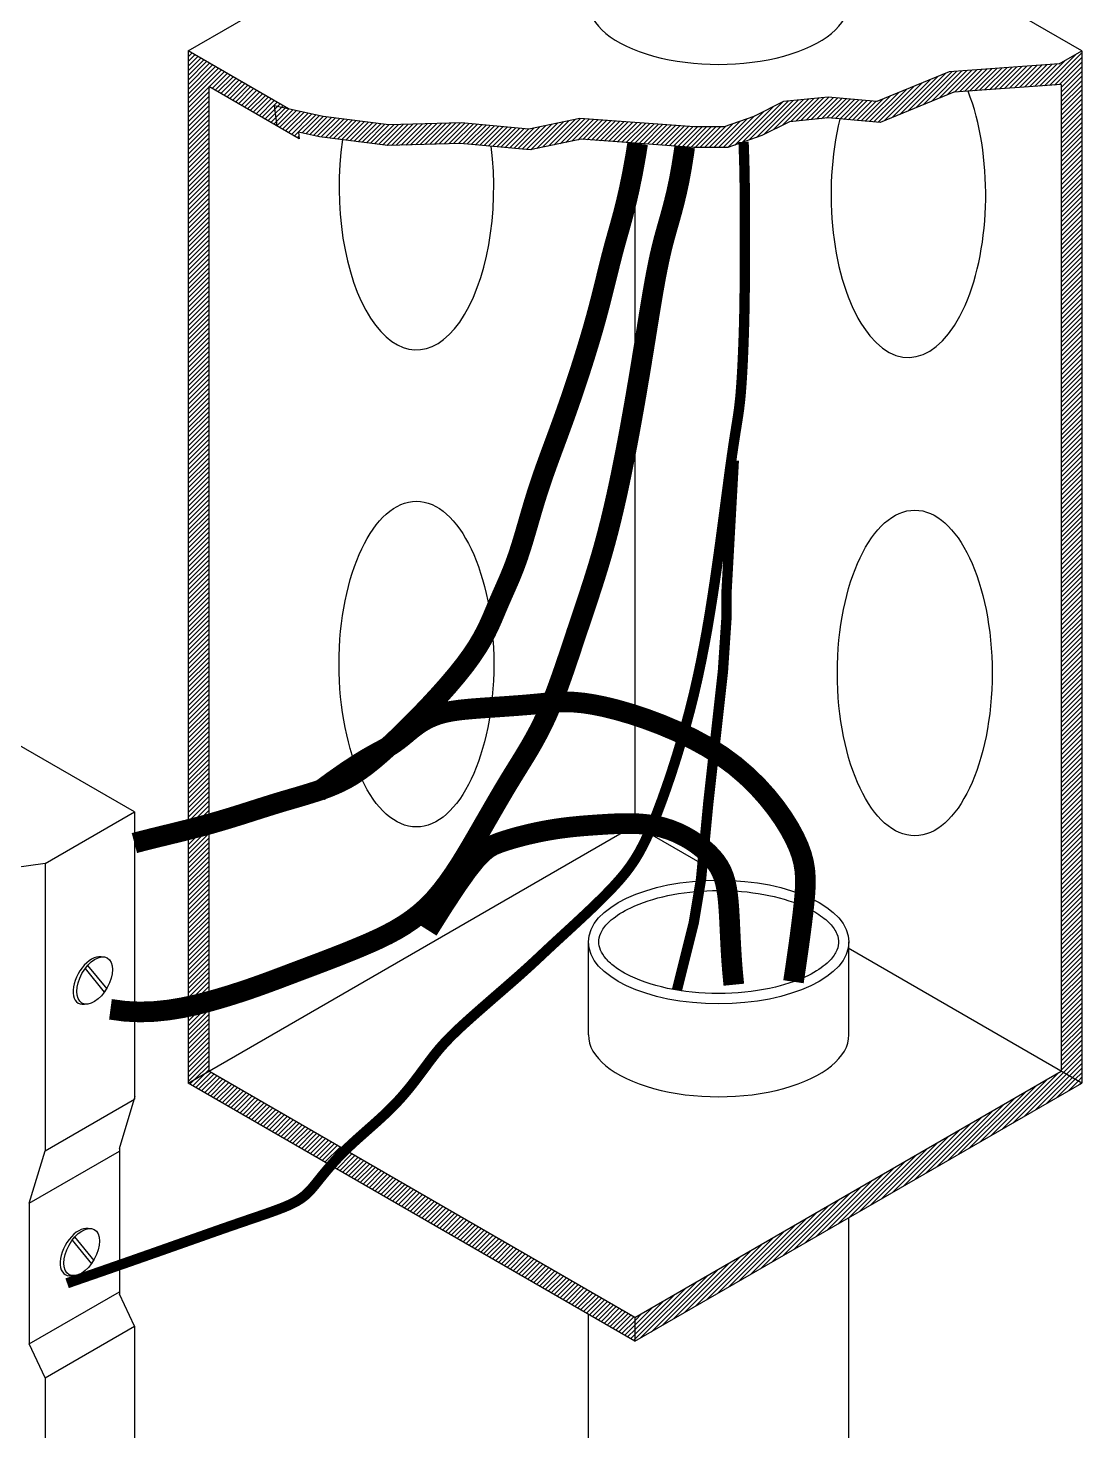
# Model space of a CAD drawing. Header units: inches. Extents: x 1693 to 10990, y 1878 to 5055.
# Drawn here: x 1890.8 to 1896.41, y 2298.58 to 2306.04 of the extents above; entities that cross this region are included whole.
import ezdxf

# ---------------------------------------------------------------- set-up
doc = ezdxf.new("R2010")
doc.units = ezdxf.units.IN
doc.layers.add('ACHURADO', color=8, linetype='Continuous', lineweight=13)
doc.layers.add('CABLE', color=5, linetype='Continuous')
doc.layers.add('CAJA', color=4, linetype='Continuous')

# ---------------------------------------------------------------- blocks, each defined once
blk = doc.blocks.new('*X18')
at = {"color": 0}
for p, q in [((352.29, 49.97), (355.32, 53.01)), ((352.77, 50.01), (355.92, 53.16)), ((345.52, 49.49), (347.68, 51.65)), ((346, 49.53), (348.16, 51.68)), ((346.48, 49.56), (348.64, 51.72)), ((346.97, 49.59), (349.13, 51.75)), ((347.45, 49.63), (349.61, 51.79)), ((347.94, 49.66), (350.09, 51.82)), ((348.42, 49.7), (350.58, 51.86)), ((348.9, 49.73), (351.06, 51.89)), ((349.39, 49.77), (351.55, 51.93)), ((349.87, 49.8), (352.03, 51.96)), ((350.35, 49.84), (352.51, 52)), ((350.84, 49.87), (353, 52.03)), ((351.32, 49.91), (353.48, 52.06)), ((351.8, 49.94), (354.26, 52.4)), ((353.25, 50.04), (355.92, 52.71)), ((353.74, 50.08), (355.92, 52.26)), ((353.92, 49.81), (355.92, 51.81)), ((337.52, 46.88), (341.2, 50.56)), ((338.29, 47.2), (341.96, 50.87)), ((339.05, 47.51), (342.72, 51.19)), ((339.81, 47.83), (343.33, 51.34)), ((340.57, 48.14), (343.81, 51.37)), ((341.34, 48.45), (344.29, 51.41)), ((342.1, 48.77), (344.78, 51.44)), ((342.86, 49.08), (345.26, 51.48)), ((343.58, 49.35), (345.74, 51.51)), ((344.07, 49.39), (346.23, 51.55)), ((344.55, 49.42), (346.71, 51.58)), ((345.03, 49.46), (347.19, 51.62)), ((353.92, 49.36), (355.92, 51.36)), ((353.92, 48.91), (355.92, 50.91)), ((353.92, 48.46), (355.92, 50.46)), ((334.93, 46.53), (337.38, 48.99)), ((335.34, 46.5), (338.14, 49.3)), ((335.75, 46.46), (338.91, 49.62)), ((336.17, 46.43), (339.67, 49.93)), ((336.76, 46.57), (340.43, 50.24)), ((353.92, 48.01), (355.92, 50.01)), ((353.92, 47.57), (355.92, 49.57)), ((353.92, 47.12), (355.92, 49.12)), ((277.71, 47.69), (277.99, 47.96)), ((277.76, 47.29), (278.36, 47.88)), ((277.81, 46.89), (278.72, 47.8)), ((277.86, 46.49), (279.09, 47.72)), ((277.91, 46.1), (279.46, 47.64)), ((278.19, 45.92), (279.83, 47.56)), ((322.29, 44.23), (326.01, 47.94)), ((322.99, 44.47), (326.91, 48.39)), ((323.69, 44.72), (327.45, 48.49)), ((324.39, 44.97), (327.95, 48.53)), ((325.13, 45.27), (328.44, 48.58)), ((326.03, 45.72), (328.94, 48.63)), ((326.92, 46.16), (329.44, 48.67)), ((327.71, 46.5), (329.93, 48.72)), ((328.21, 46.55), (330.43, 48.77)), ((328.7, 46.6), (330.92, 48.82)), ((329.2, 46.64), (331.41, 48.85)), ((329.7, 46.69), (331.82, 48.81)), ((330.19, 46.74), (332.23, 48.78)), ((330.69, 46.78), (332.64, 48.74)), ((331.18, 46.83), (333.06, 48.71)), ((331.62, 46.82), (333.47, 48.67)), ((332.04, 46.79), (333.88, 48.63)), ((332.45, 46.75), (334.3, 48.6)), ((332.86, 46.71), (334.71, 48.56)), ((333.28, 46.68), (335.12, 48.53)), ((333.69, 46.64), (335.54, 48.49)), ((334.1, 46.61), (335.95, 48.45)), ((334.52, 46.57), (336.62, 48.67)), ((353.92, 46.67), (355.92, 48.67)), ((353.92, 46.22), (355.92, 48.22)), ((353.92, 45.77), (355.92, 47.77)), ((278.47, 45.76), (280.2, 47.48)), ((278.76, 45.59), (280.57, 47.4)), ((279.04, 45.43), (280.94, 47.32)), ((279.33, 45.26), (281.31, 47.24)), ((279.61, 45.1), (281.68, 47.16)), ((280.36, 45.4), (282.04, 47.08)), ((280.73, 45.32), (282.41, 47)), ((281.1, 45.24), (282.81, 46.95)), ((281.47, 45.16), (283.21, 46.9)), ((281.84, 45.08), (283.61, 46.85)), ((282.22, 45.01), (284.01, 46.8)), ((282.62, 44.96), (284.4, 46.75)), ((283.01, 44.91), (284.57, 46.47)), ((284.28, 44.83), (285.99, 46.54)), ((284.37, 45.36), (285.6, 46.59)), ((284.46, 45.91), (285.2, 46.65)), ((284.57, 46.47), (284.8, 46.7)), ((284.61, 44.71), (286.39, 46.49)), ((285, 44.65), (286.79, 46.44)), ((285.4, 44.6), (287.19, 46.39)), ((285.8, 44.55), (287.59, 46.34)), ((286.2, 44.5), (287.98, 46.29)), ((286.59, 44.45), (288.38, 46.24)), ((287.79, 44.3), (289.7, 46.21)), ((288.19, 44.24), (290.17, 46.23)), ((288.58, 44.19), (290.63, 46.24)), ((289.03, 44.19), (291.09, 46.25)), ((289.49, 44.21), (291.55, 46.27)), ((289.96, 44.22), (292.02, 46.28)), ((290.42, 44.23), (292.48, 46.29)), ((290.88, 44.25), (292.94, 46.31)), ((291.34, 44.26), (293.41, 46.32)), ((291.81, 44.27), (293.87, 46.33)), ((292.27, 44.29), (294.33, 46.35)), ((292.73, 44.3), (294.79, 46.36)), ((293.19, 44.31), (295.26, 46.38)), ((293.66, 44.33), (295.72, 46.39)), ((294.12, 44.34), (296.13, 46.36)), ((294.58, 44.35), (296.54, 46.32)), ((295.04, 44.37), (296.96, 46.28)), ((295.51, 44.38), (297.37, 46.24)), ((302.1, 43.79), (304.54, 46.23)), ((302.53, 43.77), (305.11, 46.35)), ((303.1, 43.89), (305.68, 46.47)), ((303.66, 44.01), (306.24, 46.59)), ((304.23, 44.12), (306.81, 46.7)), ((304.8, 44.24), (307.35, 46.8)), ((305.36, 44.36), (307.77, 46.76)), ((305.93, 44.48), (308.19, 46.73)), ((306.5, 44.6), (308.6, 46.7)), ((307.07, 44.71), (309.02, 46.67)), ((307.57, 44.77), (309.44, 46.64)), ((307.99, 44.74), (309.86, 46.61)), ((308.41, 44.71), (310.28, 46.58)), ((308.83, 44.68), (310.69, 46.55)), ((309.25, 44.65), (311.11, 46.52)), ((309.66, 44.62), (311.53, 46.49)), ((310.08, 44.59), (311.95, 46.46)), ((310.5, 44.56), (312.37, 46.42)), ((310.92, 44.53), (312.79, 46.39)), ((311.34, 44.5), (313.2, 46.36)), ((311.75, 44.46), (313.62, 46.33)), ((312.17, 44.43), (314.04, 46.3)), ((312.59, 44.4), (314.46, 46.27)), ((313.01, 44.37), (314.88, 46.24)), ((313.43, 44.34), (315.29, 46.21)), ((319.8, 43.98), (322.1, 46.28)), ((320.25, 43.98), (322.8, 46.53)), ((320.7, 43.98), (323.5, 46.78)), ((321.15, 43.98), (324.21, 47.05)), ((321.6, 43.98), (325.11, 47.49)), ((353.92, 45.32), (355.92, 47.32)), ((353.92, 44.87), (355.92, 46.87)), ((353.92, 44.42), (355.92, 46.42)), ((279.9, 44.94), (280.05, 45.09)), ((283.41, 44.86), (284.46, 45.91)), ((283.81, 44.81), (284.37, 45.36)), ((286.99, 44.4), (288.78, 46.19)), ((287.39, 44.35), (289.24, 46.2)), ((295.94, 44.36), (297.78, 46.2)), ((296.35, 44.33), (298.19, 46.16)), ((296.76, 44.29), (298.41, 45.94)), ((297.17, 44.25), (298.48, 45.56)), ((297.58, 44.21), (298.55, 45.18)), ((298.41, 45.94), (298.6, 46.12)), ((298.48, 45.56), (299.01, 46.09)), ((298.55, 45.18), (299.42, 46.05)), ((298.61, 44.79), (299.83, 46.01)), ((298.66, 44.39), (300.24, 45.97)), ((298.81, 44.1), (300.65, 45.93)), ((299.22, 44.06), (301.06, 45.89)), ((299.63, 44.02), (301.47, 45.86)), ((300.05, 43.98), (301.88, 45.82)), ((300.46, 43.94), (302.29, 45.78)), ((300.87, 43.9), (302.84, 45.88)), ((301.28, 43.87), (303.41, 46)), ((301.69, 43.83), (303.97, 46.11)), ((313.84, 44.31), (315.71, 46.18)), ((314.26, 44.28), (316.13, 46.15)), ((314.68, 44.25), (316.55, 46.11)), ((315.1, 44.22), (316.97, 46.08)), ((315.52, 44.19), (317.38, 46.05)), ((315.93, 44.15), (317.8, 46.02)), ((316.35, 44.12), (318.22, 45.99)), ((316.77, 44.09), (318.66, 45.98)), ((317.19, 44.06), (319.11, 45.98)), ((317.61, 44.03), (319.56, 45.98)), ((318.03, 44), (320, 45.98)), ((318.45, 43.98), (320.45, 45.98)), ((318.9, 43.98), (320.9, 45.98)), ((319.35, 43.98), (321.4, 46.03)), ((353.92, 43.97), (355.92, 45.97)), ((353.92, 43.52), (355.92, 45.52)), ((353.92, 43.08), (355.92, 45.08)), ((284.21, 44.76), (284.28, 44.83)), ((297.99, 44.17), (298.61, 44.79)), ((298.4, 44.13), (298.66, 44.39)), ((353.92, 42.63), (355.92, 44.63)), ((353.92, 42.18), (355.92, 44.18)), ((353.92, 41.73), (355.92, 43.73)), ((353.92, 41.28), (355.92, 43.28)), ((353.92, 40.83), (355.92, 42.83)), ((353.92, 40.38), (355.92, 42.38)), ((353.92, 39.93), (355.92, 41.93)), ((353.92, 39.48), (355.92, 41.48)), ((353.92, 39.03), (355.92, 41.03)), ((353.92, 38.59), (355.92, 40.59)), ((353.92, 38.14), (355.92, 40.14)), ((353.92, 37.69), (355.92, 39.69)), ((353.92, 37.24), (355.92, 39.24)), ((353.92, 36.79), (355.92, 38.79)), ((353.92, 36.34), (355.92, 38.34)), ((353.92, 35.89), (355.92, 37.89)), ((353.92, 35.44), (355.92, 37.44)), ((353.92, 34.99), (355.92, 36.99)), ((353.92, 34.54), (355.92, 36.54)), ((353.92, 34.1), (355.92, 36.1)), ((353.92, 33.65), (355.92, 35.65)), ((353.92, 33.2), (355.92, 35.2)), ((353.92, 32.75), (355.92, 34.75)), ((353.92, 32.3), (355.92, 34.3)), ((353.92, 31.85), (355.92, 33.85)), ((353.92, 31.4), (355.92, 33.4)), ((353.92, 30.95), (355.92, 32.95)), ((353.92, 30.5), (355.92, 32.5)), ((353.92, 30.05), (355.92, 32.05)), ((353.92, 29.6), (355.92, 31.6)), ((353.92, 29.16), (355.92, 31.16)), ((353.92, 28.71), (355.92, 30.71)), ((353.92, 28.26), (355.92, 30.26)), ((353.92, 27.81), (355.92, 29.81)), ((353.92, 27.36), (355.92, 29.36)), ((353.92, 26.91), (355.92, 28.91)), ((353.92, 26.46), (355.92, 28.46)), ((353.92, 26.01), (355.92, 28.01)), ((353.92, 25.56), (355.92, 27.56)), ((353.92, 25.11), (355.92, 27.11)), ((353.92, 24.67), (355.92, 26.67)), ((353.92, 24.22), (355.92, 26.22)), ((353.92, 23.77), (355.92, 25.77)), ((353.92, 23.32), (355.92, 25.32)), ((353.92, 22.87), (355.92, 24.87)), ((353.92, 22.42), (355.92, 24.42)), ((353.92, 21.97), (355.92, 23.97)), ((353.92, 21.52), (355.92, 23.52)), ((353.92, 21.07), (355.92, 23.07)), ((353.92, 20.62), (355.92, 22.62)), ((353.92, 20.18), (355.92, 22.18)), ((353.92, 19.73), (355.92, 21.73)), ((353.92, 19.28), (355.92, 21.28)), ((353.92, 18.83), (355.92, 20.83)), ((353.92, 18.38), (355.92, 20.38)), ((353.92, 17.93), (355.92, 19.93)), ((353.92, 17.48), (355.92, 19.48)), ((353.92, 17.03), (355.92, 19.03)), ((353.92, 16.58), (355.92, 18.58)), ((353.92, 16.13), (355.92, 18.13)), ((353.92, 15.69), (355.92, 17.69)), ((353.92, 15.24), (355.92, 17.24)), ((353.92, 14.79), (355.92, 16.79)), ((353.92, 14.34), (355.92, 16.34)), ((353.92, 13.89), (355.92, 15.89)), ((353.92, 13.44), (355.92, 15.44)), ((353.92, 12.99), (355.92, 14.99)), ((353.92, 12.54), (355.92, 14.54)), ((353.92, 12.09), (355.92, 14.09)), ((353.92, 11.64), (355.92, 13.64)), ((353.92, 11.2), (355.92, 13.2)), ((353.92, 10.75), (355.92, 12.75)), ((353.92, 10.3), (355.92, 12.3)), ((353.92, 9.85), (355.92, 11.85)), ((353.92, 9.4), (355.92, 11.4)), ((353.92, 8.95), (355.92, 10.95)), ((353.92, 8.5), (355.92, 10.5)), ((353.92, 8.05), (355.92, 10.05)), ((353.92, 7.6), (355.92, 9.6)), ((353.92, 7.15), (355.92, 9.15)), ((353.92, 6.71), (355.92, 8.71)), ((353.92, 6.26), (355.92, 8.26)), ((353.92, 5.81), (355.92, 7.81)), ((353.92, 5.36), (355.92, 7.36)), ((353.92, 4.91), (355.92, 6.91)), ((353.92, 4.46), (355.92, 6.46)), ((353.92, 4.01), (355.92, 6.01)), ((353.92, 3.56), (355.92, 5.56)), ((353.92, 3.11), (355.92, 5.11)), ((353.92, 2.66), (355.92, 4.66)), ((353.92, 2.22), (355.92, 4.22)), ((353.92, 1.77), (355.92, 3.77)), ((353.92, 1.32), (355.92, 3.32)), ((353.92, 0.87), (355.92, 2.87)), ((353.92, 0.42), (355.92, 2.42)), ((353.92, -0.03), (355.92, 1.97)), ((353.92, -0.48), (355.92, 1.52)), ((353.92, -0.93), (355.92, 1.07)), ((353.92, -1.38), (355.92, 0.62)), ((353.92, -1.83), (355.92, 0.17)), ((353.92, -2.27), (355.92, -0.27)), ((353.92, -2.72), (355.92, -0.72)), ((353.92, -3.17), (355.92, -1.17)), ((353.92, -3.62), (355.92, -1.62)), ((353.92, -4.07), (355.92, -2.07)), ((353.92, -4.52), (355.92, -2.52)), ((353.92, -4.97), (355.92, -2.97)), ((353.92, -5.42), (355.92, -3.42)), ((353.92, -5.87), (355.92, -3.87)), ((353.92, -6.32), (355.92, -4.32)), ((353.92, -6.77), (355.92, -4.77)), ((353.92, -7.21), (355.92, -5.21)), ((353.92, -7.66), (355.92, -5.66)), ((353.92, -8.11), (355.92, -6.11)), ((353.92, -8.56), (355.92, -6.56)), ((353.92, -9.01), (355.92, -7.01)), ((353.92, -9.46), (355.92, -7.46)), ((353.92, -9.91), (355.92, -7.91)), ((353.92, -10.36), (355.92, -8.36)), ((353.92, -10.81), (355.92, -8.81)), ((353.92, -11.26), (355.92, -9.26)), ((353.92, -11.7), (355.92, -9.7)), ((353.92, -12.15), (355.92, -10.15)), ((353.92, -12.6), (355.92, -10.6)), ((353.92, -13.05), (355.92, -11.05)), ((353.92, -13.5), (355.92, -11.5)), ((353.92, -13.95), (355.92, -11.95)), ((353.92, -14.4), (355.92, -12.4)), ((353.92, -14.85), (355.92, -12.85)), ((353.92, -15.3), (355.92, -13.3)), ((353.92, -15.75), (355.92, -13.75)), ((353.92, -16.19), (355.92, -14.19)), ((353.92, -16.64), (355.92, -14.64)), ((353.92, -17.09), (355.92, -15.09)), ((353.92, -17.54), (355.92, -15.54)), ((353.92, -17.99), (355.92, -15.99)), ((353.92, -18.44), (355.92, -16.44)), ((353.92, -18.89), (355.92, -16.89)), ((353.92, -19.34), (355.92, -17.34)), ((353.92, -19.79), (355.92, -17.79)), ((353.92, -20.24), (355.92, -18.24)), ((353.92, -20.68), (355.92, -18.68)), ((353.92, -21.13), (355.92, -19.13)), ((353.92, -21.58), (355.92, -19.58)), ((353.92, -22.03), (355.92, -20.03)), ((353.92, -22.48), (355.92, -20.48)), ((353.92, -22.93), (355.92, -20.93)), ((353.92, -23.38), (355.92, -21.38)), ((353.92, -23.83), (355.92, -21.83)), ((353.92, -24.28), (355.92, -22.28)), ((353.92, -24.73), (355.92, -22.73)), ((353.92, -25.17), (355.92, -23.17)), ((353.92, -25.62), (355.92, -23.62)), ((353.92, -26.07), (355.92, -24.07)), ((353.92, -26.52), (355.92, -24.52)), ((353.92, -26.97), (355.92, -24.97)), ((353.92, -27.42), (355.92, -25.42)), ((353.92, -27.87), (355.92, -25.87)), ((353.92, -28.32), (355.92, -26.32)), ((353.92, -28.77), (355.92, -26.77)), ((353.92, -29.22), (355.92, -27.22)), ((353.92, -29.66), (355.92, -27.66)), ((353.92, -30.11), (355.92, -28.11)), ((353.92, -30.56), (355.92, -28.56)), ((353.92, -31.01), (355.92, -29.01)), ((353.92, -31.46), (355.92, -29.46)), ((353.92, -31.91), (355.92, -29.91)), ((353.92, -32.36), (355.92, -30.36)), ((353.92, -32.81), (355.92, -30.81)), ((353.92, -33.26), (355.92, -31.26)), ((353.92, -33.71), (355.92, -31.71)), ((353.92, -34.15), (355.92, -32.15)), ((353.92, -34.6), (355.92, -32.6)), ((353.92, -35.05), (355.92, -33.05)), ((353.92, -35.5), (355.92, -33.5)), ((353.92, -35.95), (355.92, -33.95)), ((353.92, -36.4), (355.92, -34.4)), ((353.92, -36.85), (355.92, -34.85)), ((353.92, -37.3), (355.92, -35.3)), ((353.92, -37.75), (355.92, -35.75)), ((353.92, -38.2), (355.92, -36.2)), ((353.92, -38.64), (355.92, -36.64)), ((353.92, -39.09), (355.92, -37.09)), ((353.92, -39.54), (355.92, -37.54)), ((353.92, -39.99), (355.92, -37.99)), ((353.92, -40.44), (355.92, -38.44)), ((353.92, -40.89), (355.92, -38.89)), ((353.92, -41.34), (355.92, -39.34)), ((353.92, -41.79), (355.92, -39.79)), ((353.92, -42.24), (355.92, -40.24)), ((353.92, -42.69), (355.92, -40.69)), ((353.92, -43.14), (355.92, -41.14)), ((353.92, -43.58), (355.92, -41.58)), ((353.92, -44.03), (355.92, -42.03)), ((353.92, -44.48), (355.92, -42.48)), ((353.92, -44.93), (355.92, -42.93)), ((353.92, -45.38), (355.92, -43.38)), ((354.13, -45.62), (355.92, -43.83)), ((354.42, -45.78), (355.92, -44.28)), ((354.7, -45.94), (355.92, -44.73)), ((269.77, -46.91), (271.02, -45.67)), ((270.06, -47.07), (271.52, -45.61)), ((270.34, -47.24), (271.81, -45.77)), ((270.63, -47.4), (272.09, -45.94)), ((270.91, -47.57), (272.38, -46.1)), ((348.19, -51.11), (353.66, -45.64)), ((349.25, -50.49), (354.13, -45.62)), ((350.32, -49.88), (354.42, -45.78)), ((351.38, -49.27), (354.7, -45.94)), ((352.44, -48.65), (354.99, -46.11)), ((354.99, -46.11), (355.92, -45.18)), ((355.27, -46.27), (355.92, -45.63)), ((355.56, -46.44), (355.92, -46.07)), ((269.49, -46.74), (269.95, -46.28)), ((271.2, -47.73), (272.66, -46.27)), ((271.48, -47.9), (272.94, -46.43)), ((271.76, -48.06), (273.23, -46.6)), ((272.05, -48.22), (273.51, -46.76)), ((272.33, -48.39), (273.8, -46.92)), ((272.62, -48.55), (274.08, -47.09)), ((272.9, -48.72), (274.37, -47.25)), ((273.19, -48.88), (274.65, -47.42)), ((345, -52.95), (350.47, -47.48)), ((346.07, -52.33), (351.53, -46.87)), ((347.13, -51.72), (352.59, -46.26)), ((353.5, -48.04), (355.27, -46.27)), ((354.57, -47.43), (355.56, -46.44)), ((355.63, -46.81), (355.84, -46.6)), ((355.84, -46.6), (355.92, -46.52)), ((273.47, -49.05), (274.94, -47.58)), ((273.76, -49.21), (275.22, -47.75)), ((274.04, -49.37), (275.51, -47.91)), ((274.33, -49.54), (275.79, -48.07)), ((274.61, -49.7), (276.08, -48.24)), ((274.9, -49.87), (276.36, -48.4)), ((275.18, -50.03), (276.65, -48.57)), ((275.47, -50.2), (276.93, -48.73)), ((275.75, -50.36), (277.21, -48.9)), ((342.88, -54.17), (348.34, -48.71)), ((343.94, -53.56), (349.41, -48.1)), ((276.03, -50.52), (277.5, -49.06)), ((276.32, -50.69), (277.78, -49.23)), ((276.6, -50.85), (278.07, -49.39)), ((276.89, -51.02), (278.35, -49.55)), ((277.17, -51.18), (278.64, -49.72)), ((277.46, -51.35), (278.92, -49.88)), ((277.74, -51.51), (279.21, -50.05)), ((278.03, -51.68), (279.49, -50.21)), ((340.76, -55.4), (346.22, -49.94)), ((341.82, -54.79), (347.28, -49.32)), ((278.31, -51.84), (279.78, -50.38)), ((278.6, -52), (280.06, -50.54)), ((278.88, -52.17), (280.35, -50.7)), ((279.17, -52.33), (280.63, -50.87)), ((279.45, -52.5), (280.91, -51.03)), ((279.74, -52.66), (281.2, -51.2)), ((280.02, -52.83), (281.48, -51.36)), ((280.3, -52.99), (281.77, -51.53)), ((338.63, -56.63), (344.09, -51.16)), ((339.69, -56.01), (345.16, -50.55)), ((280.59, -53.15), (282.05, -51.69)), ((280.87, -53.32), (282.34, -51.85)), ((281.16, -53.48), (282.62, -52.02)), ((281.44, -53.65), (282.91, -52.18)), ((281.73, -53.81), (283.19, -52.35)), ((282.01, -53.98), (283.48, -52.51)), ((282.3, -54.14), (283.76, -52.68)), ((282.58, -54.3), (284.05, -52.84)), ((336.51, -57.85), (341.97, -52.39)), ((337.57, -57.24), (343.03, -51.78)), ((282.87, -54.47), (284.33, -53.01)), ((283.15, -54.63), (284.62, -53.17)), ((283.44, -54.8), (284.9, -53.33)), ((283.72, -54.96), (285.18, -53.5)), ((284.01, -55.13), (285.47, -53.66)), ((284.29, -55.29), (285.75, -53.83)), ((284.57, -55.46), (286.04, -53.99)), ((284.86, -55.62), (286.32, -54.16)), ((285.14, -55.78), (286.61, -54.32)), ((333.32, -59.69), (338.78, -54.23)), ((334.38, -59.08), (339.85, -53.62)), ((335.44, -58.47), (340.91, -53)), ((285.43, -55.95), (286.89, -54.48)), ((285.71, -56.11), (287.18, -54.65)), ((286, -56.28), (287.46, -54.81)), ((286.28, -56.44), (287.75, -54.98)), ((286.57, -56.61), (288.03, -55.14)), ((286.85, -56.77), (288.32, -55.31)), ((287.14, -56.93), (288.6, -55.47)), ((287.42, -57.1), (288.89, -55.63)), ((331.19, -60.92), (336.66, -55.46)), ((332.26, -60.31), (337.72, -54.84)), ((287.71, -57.26), (289.17, -55.8)), ((287.99, -57.43), (289.45, -55.96)), ((288.28, -57.59), (289.74, -56.13)), ((288.56, -57.76), (290.02, -56.29)), ((288.84, -57.92), (290.31, -56.46)), ((289.13, -58.08), (290.59, -56.62)), ((289.41, -58.25), (290.88, -56.79)), ((289.7, -58.41), (291.16, -56.95)), ((329.07, -62.15), (334.53, -56.68)), ((330.13, -61.53), (335.6, -56.07)), ((289.98, -58.58), (291.45, -57.11)), ((290.27, -58.74), (291.73, -57.28)), ((290.55, -58.91), (292.02, -57.44)), ((290.84, -59.07), (292.3, -57.61)), ((291.12, -59.24), (292.59, -57.77)), ((291.41, -59.4), (292.87, -57.94)), ((291.69, -59.56), (293.16, -58.1)), ((291.98, -59.73), (293.44, -58.26)), ((292.26, -59.89), (293.72, -58.43)), ((326.94, -63.37), (332.41, -57.91)), ((328.01, -62.76), (333.47, -57.3)), ((292.55, -60.06), (294.01, -58.59)), ((292.83, -60.22), (294.29, -58.76)), ((293.11, -60.39), (294.58, -58.92)), ((293.4, -60.55), (294.86, -59.09)), ((293.68, -60.71), (295.15, -59.25)), ((293.97, -60.88), (295.43, -59.41)), ((294.25, -61.04), (295.72, -59.58)), ((294.54, -61.21), (296, -59.74)), ((323.76, -65.22), (329.22, -59.75)), ((324.82, -64.6), (330.28, -59.14)), ((325.88, -63.99), (331.35, -58.52)), ((294.82, -61.37), (296.29, -59.91)), ((295.11, -61.54), (296.57, -60.07)), ((295.39, -61.7), (296.86, -60.24)), ((295.68, -61.86), (297.14, -60.4)), ((295.96, -62.03), (297.43, -60.57)), ((296.25, -62.19), (297.71, -60.73)), ((296.53, -62.36), (297.99, -60.89)), ((296.82, -62.52), (298.28, -61.06)), ((321.63, -66.44), (327.1, -60.98)), ((322.69, -65.83), (328.16, -60.36)), ((297.1, -62.69), (298.56, -61.22)), ((297.38, -62.85), (298.85, -61.39)), ((297.67, -63.02), (299.13, -61.55)), ((297.95, -63.18), (299.42, -61.72)), ((298.24, -63.34), (299.7, -61.88)), ((298.52, -63.51), (299.99, -62.04)), ((298.81, -63.67), (300.27, -62.21)), ((299.09, -63.84), (300.56, -62.37)), ((319.51, -67.67), (324.97, -62.2)), ((320.57, -67.06), (326.03, -61.59)), ((299.38, -64), (300.84, -62.54)), ((299.66, -64.17), (301.13, -62.7)), ((299.95, -64.33), (301.41, -62.87)), ((300.23, -64.49), (301.7, -63.03)), ((300.52, -64.66), (301.98, -63.19)), ((300.8, -64.82), (302.26, -63.36)), ((301.09, -64.99), (302.55, -63.52)), ((301.37, -65.15), (302.83, -63.69)), ((301.65, -65.32), (303.12, -63.85)), ((317.38, -68.9), (322.85, -63.43)), ((318.45, -68.28), (323.91, -62.82)), ((301.94, -65.48), (303.4, -64.02)), ((302.22, -65.64), (303.69, -64.18)), ((302.51, -65.81), (303.97, -64.35)), ((302.79, -65.97), (304.26, -64.51)), ((303.08, -66.14), (304.54, -64.67)), ((303.36, -66.3), (304.83, -64.84)), ((303.65, -66.47), (305.11, -65)), ((303.93, -66.63), (305.4, -65.17)), ((315.26, -70.12), (320.72, -64.66)), ((316.32, -69.51), (321.78, -64.04)), ((304.22, -66.8), (305.68, -65.33)), ((304.5, -66.96), (305.97, -65.5)), ((304.79, -67.12), (306.25, -65.66)), ((305.07, -67.29), (306.53, -65.82)), ((305.36, -67.45), (306.82, -65.99)), ((305.64, -67.62), (307.1, -66.15)), ((305.92, -67.78), (307.39, -66.32)), ((306.21, -67.95), (307.67, -66.48)), ((312.62, -71.42), (317.54, -66.5)), ((313.13, -71.35), (318.6, -65.88)), ((314.2, -70.74), (319.66, -65.27)), ((306.49, -68.11), (307.96, -66.65)), ((306.78, -68.27), (308.24, -66.81)), ((307.06, -68.44), (308.53, -66.97)), ((307.35, -68.6), (308.81, -67.14)), ((307.63, -68.77), (309.1, -67.3)), ((307.92, -68.93), (309.38, -67.47)), ((308.2, -69.1), (309.67, -67.63)), ((308.49, -69.26), (309.95, -67.8)), ((312.62, -70.97), (316.47, -67.11)), ((312.62, -70.52), (315.41, -67.72)), ((308.77, -69.43), (310.24, -67.96)), ((309.06, -69.59), (310.52, -68.13)), ((309.34, -69.75), (310.8, -68.29)), ((309.63, -69.92), (311.09, -68.45)), ((309.91, -70.08), (311.37, -68.62)), ((310.19, -70.25), (311.66, -68.78)), ((310.48, -70.41), (311.94, -68.95)), ((310.76, -70.58), (312.23, -69.11)), ((311.05, -70.74), (312.51, -69.28)), ((312.62, -70.07), (314.35, -68.34)), ((312.62, -69.62), (313.29, -68.95)), ((311.33, -70.9), (312.62, -69.62)), ((311.62, -71.07), (312.62, -70.07)), ((311.9, -71.23), (312.62, -70.52)), ((312.19, -71.4), (312.62, -70.97)), ((312.47, -71.56), (312.62, -71.42))]:
    blk.add_line(p, q, dxfattribs=at)
blk = doc.blocks.new('*X19')
at = {"color": 0}
for p, q in [((269.32, 53.21), (269.41, 53.3)), ((269.32, 52.77), (269.69, 53.14)), ((269.32, 52.32), (269.97, 52.97)), ((269.32, 51.87), (270.26, 52.81)), ((269.32, 51.42), (270.54, 52.65)), ((269.32, 50.97), (270.83, 52.48)), ((269.32, 50.52), (271.11, 52.32)), ((269.32, 50.07), (271.4, 52.15)), ((269.32, 49.62), (271.68, 51.99)), ((269.32, 49.17), (271.97, 51.82)), ((269.32, 48.72), (272.25, 51.66)), ((269.32, 48.28), (272.54, 51.49)), ((271.36, 49.87), (272.82, 51.33)), ((271.64, 49.7), (273.11, 51.17)), ((271.93, 49.54), (273.39, 51)), ((272.21, 49.37), (273.68, 50.84)), ((272.5, 49.21), (273.96, 50.67)), ((272.78, 49.04), (274.24, 50.51)), ((273.07, 48.88), (274.53, 50.34)), ((269.32, 47.83), (271.32, 49.83)), ((269.32, 47.38), (271.32, 49.38)), ((269.32, 46.93), (271.32, 48.93)), ((273.35, 48.72), (274.81, 50.18)), ((273.63, 48.55), (275.1, 50.02)), ((273.92, 48.39), (275.38, 49.85)), ((274.2, 48.22), (275.67, 49.69)), ((274.49, 48.06), (275.95, 49.52)), ((274.77, 47.89), (276.24, 49.36)), ((275.06, 47.73), (276.52, 49.19)), ((275.34, 47.57), (276.81, 49.03)), ((269.32, 46.48), (271.32, 48.48)), ((269.32, 46.03), (271.32, 48.03)), ((269.32, 45.58), (271.32, 47.58)), ((275.63, 47.4), (277.09, 48.87)), ((275.91, 47.24), (277.38, 48.7)), ((276.2, 47.07), (277.66, 48.54)), ((276.48, 46.91), (277.95, 48.37)), ((276.77, 46.74), (277.71, 47.69)), ((277.99, 47.96), (278.23, 48.21)), ((278.36, 47.88), (278.51, 48.04)), ((278.72, 47.8), (278.8, 47.88)), ((269.32, 45.13), (271.32, 47.13)), ((269.32, 44.68), (271.32, 46.68)), ((269.32, 44.23), (271.32, 46.23)), ((277.05, 46.58), (277.76, 47.29)), ((277.34, 46.42), (277.81, 46.89)), ((277.62, 46.25), (277.86, 46.49)), ((269.32, 43.79), (271.32, 45.79)), ((269.32, 43.34), (271.32, 45.34)), ((269.32, 42.89), (271.32, 44.89)), ((277.9, 46.09), (277.91, 46.1)), ((269.32, 42.44), (271.32, 44.44)), ((269.32, 41.99), (271.32, 43.99)), ((269.32, 41.54), (271.32, 43.54)), ((269.32, 41.09), (271.32, 43.09)), ((269.32, 40.64), (271.32, 42.64)), ((269.32, 40.19), (271.32, 42.19)), ((269.32, 39.74), (271.32, 41.74)), ((269.32, 39.3), (271.32, 41.3)), ((269.32, 38.85), (271.32, 40.85)), ((269.32, 38.4), (271.32, 40.4)), ((269.32, 37.95), (271.32, 39.95)), ((269.32, 37.5), (271.32, 39.5)), ((269.32, 37.05), (271.32, 39.05)), ((269.32, 36.6), (271.32, 38.6)), ((269.32, 36.15), (271.32, 38.15)), ((269.32, 35.7), (271.32, 37.7)), ((269.32, 35.25), (271.32, 37.25)), ((269.32, 34.8), (271.32, 36.8)), ((269.32, 34.36), (271.32, 36.36)), ((269.32, 33.91), (271.32, 35.91)), ((269.32, 33.46), (271.32, 35.46)), ((269.32, 33.01), (271.32, 35.01)), ((269.32, 32.56), (271.32, 34.56)), ((269.32, 32.11), (271.32, 34.11)), ((269.32, 31.66), (271.32, 33.66)), ((269.32, 31.21), (271.32, 33.21)), ((269.32, 30.76), (271.32, 32.76)), ((269.32, 30.31), (271.32, 32.31)), ((269.32, 29.87), (271.32, 31.87)), ((269.32, 29.42), (271.32, 31.42)), ((269.32, 28.97), (271.32, 30.97)), ((269.32, 28.52), (271.32, 30.52)), ((269.32, 28.07), (271.32, 30.07)), ((269.32, 27.62), (271.32, 29.62)), ((269.32, 27.17), (271.32, 29.17)), ((269.32, 26.72), (271.32, 28.72)), ((269.32, 26.27), (271.32, 28.27)), ((269.32, 25.82), (271.32, 27.82)), ((269.32, 25.38), (271.32, 27.38)), ((269.32, 24.93), (271.32, 26.93)), ((269.32, 24.48), (271.32, 26.48)), ((269.32, 24.03), (271.32, 26.03)), ((269.32, 23.58), (271.32, 25.58)), ((269.32, 23.13), (271.32, 25.13)), ((269.32, 22.68), (271.32, 24.68)), ((269.32, 22.23), (271.32, 24.23)), ((269.32, 21.78), (271.32, 23.78)), ((269.32, 21.33), (271.32, 23.33)), ((269.32, 20.89), (271.32, 22.89)), ((269.32, 20.44), (271.32, 22.44)), ((269.32, 19.99), (271.32, 21.99)), ((269.32, 19.54), (271.32, 21.54)), ((269.32, 19.09), (271.32, 21.09)), ((269.32, 18.64), (271.32, 20.64)), ((269.32, 18.19), (271.32, 20.19)), ((269.32, 17.74), (271.32, 19.74)), ((269.32, 17.29), (271.32, 19.29)), ((269.32, 16.84), (271.32, 18.84)), ((269.32, 16.4), (271.32, 18.4)), ((269.32, 15.95), (271.32, 17.95)), ((269.32, 15.5), (271.32, 17.5)), ((269.32, 15.05), (271.32, 17.05)), ((269.32, 14.6), (271.32, 16.6)), ((269.32, 14.15), (271.32, 16.15)), ((269.32, 13.7), (271.32, 15.7)), ((269.32, 13.25), (271.32, 15.25)), ((269.32, 12.8), (271.32, 14.8)), ((269.32, 12.35), (271.32, 14.35)), ((269.32, 11.91), (271.32, 13.91)), ((269.32, 11.46), (271.32, 13.46)), ((269.32, 11.01), (271.32, 13.01)), ((269.32, 10.56), (271.32, 12.56)), ((269.32, 10.11), (271.32, 12.11)), ((269.32, 9.66), (271.32, 11.66)), ((269.32, 9.21), (271.32, 11.21)), ((269.32, 8.76), (271.32, 10.76)), ((269.32, 8.31), (271.32, 10.31)), ((269.32, 7.86), (271.32, 9.86)), ((269.32, 7.42), (271.32, 9.42)), ((269.32, 6.97), (271.32, 8.97)), ((269.32, 6.52), (271.32, 8.52)), ((269.32, 6.07), (271.32, 8.07)), ((269.32, 5.62), (271.32, 7.62)), ((269.32, 5.17), (271.32, 7.17)), ((269.32, 4.72), (271.32, 6.72)), ((269.32, 4.27), (271.32, 6.27)), ((269.32, 3.82), (271.32, 5.82)), ((269.32, 3.37), (271.32, 5.37)), ((269.32, 2.93), (271.32, 4.93)), ((269.32, 2.48), (271.32, 4.48)), ((269.32, 2.03), (271.32, 4.03)), ((269.32, 1.58), (271.32, 3.58)), ((269.32, 1.13), (271.32, 3.13)), ((269.32, 0.68), (271.32, 2.68)), ((269.32, 0.23), (271.32, 2.23)), ((269.32, -0.22), (271.32, 1.78)), ((269.32, -0.67), (271.32, 1.33)), ((269.32, -1.12), (271.32, 0.88)), ((269.32, -1.57), (271.32, 0.43)), ((269.32, -2.01), (271.32, -0.01)), ((269.32, -2.46), (271.32, -0.46)), ((269.32, -2.91), (271.32, -0.91)), ((269.32, -3.36), (271.32, -1.36)), ((269.32, -3.81), (271.32, -1.81)), ((269.32, -4.26), (271.32, -2.26)), ((269.32, -4.71), (271.32, -2.71)), ((269.32, -5.16), (271.32, -3.16)), ((269.32, -5.61), (271.32, -3.61)), ((269.32, -6.06), (271.32, -4.06)), ((269.32, -6.5), (271.32, -4.5)), ((269.32, -6.95), (271.32, -4.95)), ((269.32, -7.4), (271.32, -5.4)), ((269.32, -7.85), (271.32, -5.85)), ((269.32, -8.3), (271.32, -6.3)), ((269.32, -8.75), (271.32, -6.75)), ((269.32, -9.2), (271.32, -7.2)), ((269.32, -9.65), (271.32, -7.65)), ((269.32, -10.1), (271.32, -8.1)), ((269.32, -10.55), (271.32, -8.55)), ((269.32, -10.99), (271.32, -8.99)), ((269.32, -11.44), (271.32, -9.44)), ((269.32, -11.89), (271.32, -9.89)), ((269.32, -12.34), (271.32, -10.34)), ((269.32, -12.79), (271.32, -10.79)), ((269.32, -13.24), (271.32, -11.24)), ((269.32, -13.69), (271.32, -11.69)), ((269.32, -14.14), (271.32, -12.14)), ((269.32, -14.59), (271.32, -12.59)), ((269.32, -15.04), (271.32, -13.04)), ((269.32, -15.48), (271.32, -13.48)), ((269.32, -15.93), (271.32, -13.93)), ((269.32, -16.38), (271.32, -14.38)), ((269.32, -16.83), (271.32, -14.83)), ((269.32, -17.28), (271.32, -15.28)), ((269.32, -17.73), (271.32, -15.73)), ((269.32, -18.18), (271.32, -16.18)), ((269.32, -18.63), (271.32, -16.63)), ((269.32, -19.08), (271.32, -17.08)), ((269.32, -19.53), (271.32, -17.53)), ((269.32, -19.97), (271.32, -17.97)), ((269.32, -20.42), (271.32, -18.42)), ((269.32, -20.87), (271.32, -18.87)), ((269.32, -21.32), (271.32, -19.32)), ((269.32, -21.77), (271.32, -19.77)), ((269.49, -22.05), (271.32, -20.22)), ((269.32, -23.57), (271.32, -21.57)), ((269.32, -23.12), (270.71, -21.73)), ((270.1, -21.89), (271.32, -20.67)), ((270.71, -21.73), (271.32, -21.12)), ((269.32, -22.67), (270.1, -21.89)), ((269.32, -24.02), (271.32, -22.02)), ((269.32, -22.22), (269.49, -22.05)), ((269.32, -24.46), (271.32, -22.46)), ((269.32, -24.91), (271.32, -22.91)), ((269.32, -25.36), (271.32, -23.36)), ((269.32, -25.81), (271.32, -23.81)), ((269.32, -26.26), (271.32, -24.26)), ((269.32, -26.71), (271.32, -24.71)), ((269.32, -27.16), (271.32, -25.16)), ((269.32, -27.61), (271.32, -25.61)), ((269.32, -28.06), (271.32, -26.06)), ((269.32, -28.51), (271.32, -26.51)), ((269.32, -28.95), (271.32, -26.95)), ((269.32, -29.4), (271.32, -27.4)), ((269.32, -29.85), (271.32, -27.85)), ((269.32, -30.3), (271.32, -28.3)), ((269.32, -30.75), (271.32, -28.75)), ((269.32, -31.2), (271.32, -29.2)), ((269.32, -31.65), (271.32, -29.65)), ((269.32, -32.1), (271.32, -30.1)), ((269.32, -32.55), (271.32, -30.55)), ((269.32, -33), (271.32, -31)), ((269.32, -33.44), (271.32, -31.44)), ((269.32, -33.89), (271.32, -31.89)), ((269.32, -34.34), (271.32, -32.34)), ((269.32, -34.79), (271.32, -32.79)), ((269.32, -35.24), (271.32, -33.24)), ((269.32, -35.69), (271.32, -33.69)), ((269.32, -36.14), (271.32, -34.14)), ((269.32, -36.59), (271.32, -34.59)), ((269.32, -37.04), (271.32, -35.04)), ((269.32, -37.49), (271.32, -35.49)), ((269.32, -37.94), (271.32, -35.94)), ((269.32, -38.38), (271.32, -36.38)), ((269.32, -38.83), (271.32, -36.83)), ((269.39, -39.21), (271.32, -37.28)), ((269.96, -39.09), (271.32, -37.73)), ((269.32, -40.63), (271.16, -38.78)), ((269.32, -40.18), (270.56, -38.93)), ((269.32, -41.08), (271.32, -39.08)), ((269.32, -39.73), (269.96, -39.09)), ((269.32, -39.28), (269.39, -39.21)), ((270.56, -38.93), (271.32, -38.18)), ((271.16, -38.78), (271.32, -38.63)), ((269.32, -41.53), (271.32, -39.53)), ((269.32, -41.98), (271.32, -39.98)), ((269.32, -42.43), (271.32, -40.43)), ((269.32, -42.87), (271.32, -40.87)), ((269.32, -43.32), (271.32, -41.32)), ((269.32, -43.77), (271.32, -41.77)), ((269.32, -44.22), (271.32, -42.22)), ((269.32, -44.67), (271.32, -42.67)), ((269.32, -45.12), (271.32, -43.12)), ((269.32, -45.57), (271.32, -43.57)), ((269.32, -46.02), (271.32, -44.02)), ((269.32, -46.47), (271.32, -44.47)), ((269.95, -46.28), (271.32, -44.92)), ((271.02, -45.67), (271.32, -45.36))]:
    blk.add_line(p, q, dxfattribs=at)

msp = doc.modelspace()

# ---------------------------------------------------------------- linework, layer by layer
at = {"layer": 'CABLE', "color": 3, "const_width": 0.0549}
for points in [[(1894.6066, 2305.4374), (1894.6082, 2305.3946), (1894.6105, 2305.3194), (1894.6119, 2305.2561), (1894.6127, 2305.2019), (1894.6129, 2305.1542), (1894.613, 2305.1103), (1894.613, 2305.0679), (1894.613, 2305.0265), (1894.613, 2304.986), (1894.613, 2304.9464), (1894.613, 2304.9076), (1894.613, 2304.8697), (1894.613, 2304.8324), (1894.613, 2304.7958), (1894.6129, 2304.7597), (1894.6129, 2304.7238), (1894.6128, 2304.6874), (1894.6126, 2304.6502), (1894.6122, 2304.6116), (1894.6116, 2304.5712), (1894.6108, 2304.5285), (1894.6097, 2304.4829), (1894.6084, 2304.4342), (1894.6067, 2304.3833), (1894.6047, 2304.3311), (1894.6025, 2304.2788), (1894.5999, 2304.2274), (1894.597, 2304.178), (1894.5938, 2304.1316), (1894.5904, 2304.0893), (1894.5866, 2304.0517), (1894.5824, 2304.0172), (1894.5778, 2303.9842), (1894.5726, 2303.9506), (1894.5668, 2303.9146), (1894.5604, 2303.8743), (1894.5532, 2303.8278), (1894.5452, 2303.7732), (1894.5362, 2303.7092), (1894.5265, 2303.6367), (1894.516, 2303.5572), (1894.5048, 2303.4724), (1894.493, 2303.3836), (1894.4807, 2303.2923), (1894.4679, 2303.2002), (1894.4547, 2303.1087), (1894.4412, 2303.0189), (1894.4272, 2302.931), (1894.4126, 2302.8445), (1894.397, 2302.759), (1894.3804, 2302.6744), (1894.3626, 2302.5901), (1894.3433, 2302.506), (1894.3224, 2302.4215), (1894.2997, 2302.3367), (1894.2756, 2302.2523), (1894.2505, 2302.1692), (1894.2247, 2302.0885), (1894.1986, 2302.0111), (1894.1725, 2301.938), (1894.1469, 2301.8702), (1894.1222, 2301.8086), (1894.0985, 2301.754), (1894.0754, 2301.7055), (1894.0523, 2301.662), (1894.0285, 2301.6223), (1894.0036, 2301.5854), (1893.9769, 2301.5501), (1893.9477, 2301.5152), (1893.9155, 2301.4796), (1893.88, 2301.4425), (1893.8418, 2301.4043), (1893.8019, 2301.3656), (1893.7614, 2301.3272), (1893.7211, 2301.2896), (1893.6822, 2301.2537), (1893.6455, 2301.22), (1893.612, 2301.1893), (1893.5825, 2301.1619), (1893.5561, 2301.1373), (1893.5319, 2301.1146), (1893.5087, 2301.0929), (1893.4855, 2301.0713), (1893.4613, 2301.0491), (1893.4349, 2301.0252), (1893.4054, 2300.9989), (1893.372, 2300.9696), (1893.3354, 2300.9377), (1893.2966, 2300.9041), (1893.2569, 2300.8695), (1893.2171, 2300.8348), (1893.1784, 2300.8007), (1893.1418, 2300.768), (1893.1083, 2300.7376), (1893.0789, 2300.71), (1893.053, 2300.6848), (1893.0301, 2300.6614), (1893.0095, 2300.6392), (1892.9905, 2300.6177), (1892.9726, 2300.5961), (1892.955, 2300.5739), (1892.9372, 2300.5505), (1892.9186, 2300.5255), (1892.8989, 2300.4989), (1892.8781, 2300.471), (1892.8561, 2300.4421), (1892.8327, 2300.4124), (1892.8078, 2300.3822), (1892.7813, 2300.3518), (1892.7532, 2300.3215), (1892.7233, 2300.2914), (1892.6921, 2300.2617), (1892.66, 2300.2323), (1892.6277, 2300.2034), (1892.5954, 2300.1749), (1892.5638, 2300.1468), (1892.5334, 2300.1194), (1892.5046, 2300.0925), (1892.4777, 2300.0662), (1892.4529, 2300.0406), (1892.43, 2300.0159), (1892.4089, 2299.9921), (1892.3894, 2299.9693), (1892.3715, 2299.9478), (1892.355, 2299.9275), (1892.3399, 2299.9086), (1892.3259, 2299.8912), (1892.3124, 2299.8751), (1892.299, 2299.8601), (1892.285, 2299.8461), (1892.2698, 2299.8328), (1892.2527, 2299.8201), (1892.2332, 2299.8078), (1892.2107, 2299.7957), (1892.1847, 2299.7835), (1892.1548, 2299.7711), (1892.1209, 2299.7582), (1892.0828, 2299.7445), (1892.0403, 2299.7297), (1891.9932, 2299.7136), (1891.9414, 2299.6959), (1891.8846, 2299.6763), (1891.8223, 2299.6546), (1891.752, 2299.6298), (1891.6711, 2299.6012), (1891.5767, 2299.5679), (1891.4661, 2299.5289), (1891.3366, 2299.4835), (1891.1853, 2299.4308), (1891.0096, 2299.3699)], [(1894.5548, 2303.7441), (1894.5161, 2303.0474), (1894.5161, 2302.9119), (1894.4967, 2302.6215), (1894.4192, 2301.9248), (1894.3805, 2301.5183), (1894.3417, 2301.286), (1894.2522, 2300.9281)]]:
    msp.add_lwpolyline(points, dxfattribs=at)
at = {"layer": 'CABLE', "color": 7, "const_width": 0.1098}
for points in [[(1891.2402, 2300.8262), (1891.3196, 2300.8156), (1891.3977, 2300.8121), (1891.4741, 2300.8147), (1891.5484, 2300.8224), (1891.6201, 2300.834), (1891.689, 2300.8487), (1891.7546, 2300.8652), (1891.8166, 2300.8827), (1891.8745, 2300.9001), (1891.929, 2300.9175), (1891.9804, 2300.9347), (1892.0294, 2300.9518), (1892.0766, 2300.9689), (1892.1224, 2300.9859), (1892.1673, 2301.0028), (1892.2121, 2301.0198), (1892.257, 2301.0367), (1892.3022, 2301.0537), (1892.3477, 2301.0709), (1892.3933, 2301.0883), (1892.4391, 2301.106), (1892.485, 2301.1241), (1892.5309, 2301.1426), (1892.5769, 2301.1617), (1892.6229, 2301.1814), (1892.6686, 2301.2022), (1892.7139, 2301.2244), (1892.7586, 2301.2484), (1892.8023, 2301.2747), (1892.8448, 2301.3037), (1892.886, 2301.3358), (1892.9256, 2301.3714), (1892.9635, 2301.4107), (1892.9996, 2301.4533), (1893.034, 2301.4983), (1893.0669, 2301.5452), (1893.0982, 2301.5931), (1893.1281, 2301.6413), (1893.1567, 2301.6891), (1893.1839, 2301.7359), (1893.21, 2301.781), (1893.235, 2301.8245), (1893.2593, 2301.8665), (1893.2828, 2301.9073), (1893.3059, 2301.947), (1893.3288, 2301.9859), (1893.3516, 2302.024), (1893.3744, 2302.0617), (1893.3976, 2302.0991), (1893.4209, 2302.1367), (1893.4443, 2302.1747), (1893.4677, 2302.2137), (1893.4909, 2302.2541), (1893.5138, 2302.2962), (1893.5364, 2302.3406), (1893.5585, 2302.3875), (1893.58, 2302.4374), (1893.601, 2302.4898), (1893.6215, 2302.5443), (1893.6416, 2302.6004), (1893.6615, 2302.6578), (1893.6811, 2302.716), (1893.7005, 2302.7744), (1893.7199, 2302.8327), (1893.7393, 2302.8905), (1893.7586, 2302.948), (1893.7777, 2303.0054), (1893.7966, 2303.0629), (1893.8152, 2303.121), (1893.8334, 2303.1797), (1893.8512, 2303.2395), (1893.8684, 2303.3005), (1893.8851, 2303.3629), (1893.9012, 2303.4267), (1893.9167, 2303.4918), (1893.9318, 2303.5581), (1893.9464, 2303.6255), (1893.9606, 2303.6938), (1893.9744, 2303.7629), (1893.9879, 2303.8327), (1894.0011, 2303.9031), (1894.0139, 2303.974), (1894.0265, 2304.0449), (1894.0388, 2304.1158), (1894.0507, 2304.1864), (1894.0624, 2304.2564), (1894.0737, 2304.3257), (1894.0848, 2304.394), (1894.0955, 2304.4611), (1894.1061, 2304.5267), (1894.1166, 2304.5906), (1894.1272, 2304.6525), (1894.1378, 2304.7121), (1894.1488, 2304.7692), (1894.1601, 2304.8235), (1894.172, 2304.8747), (1894.1843, 2304.9229), (1894.1972, 2304.9694), (1894.2104, 2305.0157), (1894.2238, 2305.0636), (1894.2373, 2305.1146), (1894.2507, 2305.1702), (1894.264, 2305.2322), (1894.2769, 2305.3021), (1894.2894, 2305.3815), (1894.2935, 2305.4109)], [(1892.9275, 2301.2473), (1893.0129, 2301.3828), (1893.0819, 2301.4873), (1893.1372, 2301.5652), (1893.1816, 2301.6209), (1893.2177, 2301.6589), (1893.2483, 2301.6835), (1893.2761, 2301.6991), (1893.3037, 2301.7102), (1893.3333, 2301.7204), (1893.3652, 2301.7304), (1893.3987, 2301.74), (1893.4334, 2301.7491), (1893.469, 2301.7578), (1893.5051, 2301.7658), (1893.541, 2301.7731), (1893.5765, 2301.7796), (1893.6112, 2301.7852), (1893.6453, 2301.79), (1893.6791, 2301.7942), (1893.7129, 2301.7977), (1893.747, 2301.8009), (1893.7817, 2301.8036), (1893.8174, 2301.8062), (1893.8542, 2301.8086), (1893.8924, 2301.811), (1893.9319, 2301.8129), (1893.9722, 2301.814), (1894.0132, 2301.8139), (1894.0545, 2301.8121), (1894.0957, 2301.8082), (1894.1367, 2301.8018), (1894.1771, 2301.7925), (1894.2165, 2301.78), (1894.2547, 2301.7646), (1894.2913, 2301.7467), (1894.326, 2301.7268), (1894.3584, 2301.7051), (1894.3882, 2301.6823), (1894.415, 2301.6586), (1894.4386, 2301.6344), (1894.4586, 2301.6101), (1894.4754, 2301.5853), (1894.4892, 2301.5595), (1894.5004, 2301.532), (1894.5093, 2301.5024), (1894.5162, 2301.4702), (1894.5216, 2301.4348), (1894.5258, 2301.3957), (1894.529, 2301.3525), (1894.5317, 2301.3054), (1894.5341, 2301.2546), (1894.5367, 2301.2005), (1894.5397, 2301.1434), (1894.5435, 2301.0836), (1894.5484, 2301.0214), (1894.5548, 2300.957)]]:
    msp.add_lwpolyline(points, dxfattribs=at)
at = {"layer": 'CABLE', "color": 5, "const_width": 0.1098}
for points in [[(1891.3674, 2301.71), (1891.4078, 2301.7208), (1891.4678, 2301.7359), (1891.5297, 2301.751), (1891.5923, 2301.7662), (1891.6543, 2301.7816), (1891.7148, 2301.7972), (1891.7728, 2301.813), (1891.8283, 2301.8291), (1891.8814, 2301.8451), (1891.9324, 2301.8609), (1891.9814, 2301.8765), (1892.0286, 2301.8916), (1892.0742, 2301.906), (1892.1184, 2301.9198), (1892.1614, 2301.9327), (1892.2032, 2301.9449), (1892.2438, 2301.9568), (1892.2831, 2301.9686), (1892.3213, 2301.9805), (1892.3582, 2301.9928), (1892.3939, 2302.0058), (1892.4284, 2302.0198), (1892.4618, 2302.035), (1892.4947, 2302.052), (1892.5279, 2302.0715), (1892.562, 2302.094), (1892.5978, 2302.1201), (1892.6359, 2302.1504), (1892.6772, 2302.1856), (1892.7222, 2302.2262), (1892.7715, 2302.2726), (1892.8239, 2302.3237), (1892.878, 2302.3783), (1892.9325, 2302.4351), (1892.9859, 2302.4928), (1893.0369, 2302.5501), (1893.084, 2302.6058), (1893.1258, 2302.6585), (1893.1614, 2302.7073), (1893.1912, 2302.7523), (1893.216, 2302.7939), (1893.2368, 2302.8327), (1893.2544, 2302.8691), (1893.2698, 2302.9035), (1893.2836, 2302.9364), (1893.297, 2302.9682), (1893.3104, 2302.9994), (1893.3241, 2303.0304), (1893.3379, 2303.0615), (1893.3518, 2303.0932), (1893.3658, 2303.1258), (1893.3796, 2303.1596), (1893.3933, 2303.1951), (1893.4067, 2303.2327), (1893.4199, 2303.2726), (1893.433, 2303.3146), (1893.446, 2303.3584), (1893.4592, 2303.4037), (1893.4727, 2303.4502), (1893.4866, 2303.4976), (1893.5012, 2303.5457), (1893.5165, 2303.594), (1893.5327, 2303.6424), (1893.5497, 2303.6912), (1893.5675, 2303.7405), (1893.5859, 2303.7908), (1893.605, 2303.8422), (1893.6246, 2303.8952), (1893.6446, 2303.95), (1893.665, 2304.0069), (1893.6857, 2304.0661), (1893.7065, 2304.127), (1893.7271, 2304.1891), (1893.7474, 2304.2517), (1893.767, 2304.3141), (1893.7858, 2304.3757), (1893.8036, 2304.4359), (1893.82, 2304.494), (1893.835, 2304.5496), (1893.8489, 2304.6028), (1893.8618, 2304.6542), (1893.8741, 2304.7041), (1893.8861, 2304.7529), (1893.8981, 2304.8011), (1893.9104, 2304.8491), (1893.9233, 2304.8973), (1893.9371, 2304.9463), (1893.9517, 2304.9979), (1893.967, 2305.0542), (1893.9829, 2305.1172), (1893.9993, 2305.1889), (1894.0162, 2305.2713), (1894.0334, 2305.3664), (1894.0434, 2305.4294)], [(1892.3463, 2301.9828), (1892.4265, 2302.0416), (1892.4938, 2302.0886), (1892.5496, 2302.1255), (1892.5958, 2302.154), (1892.6337, 2302.1759), (1892.6651, 2302.1931), (1892.6915, 2302.2072), (1892.7144, 2302.2199), (1892.7354, 2302.2328), (1892.7547, 2302.2461), (1892.7728, 2302.2595), (1892.7899, 2302.2729), (1892.8062, 2302.2863), (1892.822, 2302.2995), (1892.8376, 2302.3124), (1892.8533, 2302.3248), (1892.8692, 2302.3366), (1892.8855, 2302.3477), (1892.9024, 2302.3582), (1892.9199, 2302.3679), (1892.9381, 2302.3769), (1892.9572, 2302.3851), (1892.9774, 2302.3925), (1892.9986, 2302.399), (1893.021, 2302.4046), (1893.0447, 2302.4094), (1893.0697, 2302.4135), (1893.0962, 2302.4171), (1893.1242, 2302.4202), (1893.1538, 2302.423), (1893.1851, 2302.4256), (1893.2181, 2302.428), (1893.2529, 2302.4304), (1893.289, 2302.4329), (1893.3263, 2302.4354), (1893.3642, 2302.4381), (1893.4024, 2302.4409), (1893.4406, 2302.4439), (1893.4783, 2302.4471), (1893.5152, 2302.4506), (1893.5511, 2302.4542), (1893.587, 2302.4576), (1893.624, 2302.4599), (1893.6633, 2302.4607), (1893.7061, 2302.4591), (1893.7535, 2302.4547), (1893.8068, 2302.4466), (1893.8671, 2302.4344), (1893.9351, 2302.4175), (1894.0094, 2302.3959), (1894.0884, 2302.3696), (1894.1702, 2302.3389), (1894.2531, 2302.3037), (1894.3352, 2302.2643), (1894.4149, 2302.2208), (1894.4903, 2302.1731), (1894.5599, 2302.1218), (1894.6234, 2302.0675), (1894.681, 2302.0113), (1894.7324, 2301.9542), (1894.7778, 2301.8973), (1894.8172, 2301.8415), (1894.8505, 2301.788), (1894.8777, 2301.7377), (1894.899, 2301.6912), (1894.9148, 2301.6478), (1894.9258, 2301.6063), (1894.9324, 2301.5655), (1894.9353, 2301.5242), (1894.9352, 2301.4814), (1894.9324, 2301.4357), (1894.9278, 2301.386), (1894.9217, 2301.3318), (1894.9146, 2301.2743), (1894.9069, 2301.2157), (1894.899, 2301.1578), (1894.8912, 2301.1026), (1894.8838, 2301.052), (1894.8773, 2301.0081), (1894.872, 2300.9728)]]:
    msp.add_lwpolyline(points, dxfattribs=at)
at = {"layer": 'CAJA'}
for p, q in [((1891.6528, 2305.9218), (1893.7817, 2307.1509)), ((1896.4058, 2305.9218), (1895.1669, 2306.6371)), ((1891.6528, 2305.9218), (1891.6528, 2300.4335)), ((1892.1871, 2305.6134), (1891.6528, 2305.9218)), ((1896.2848, 2305.852), (1896.4058, 2305.9218)), ((1896.4058, 2305.9218), (1896.4058, 2300.4335)), ((1891.7626, 2305.7317), (1891.7626, 2300.4969)), ((1892.244, 2305.4538), (1891.7626, 2305.7317)), ((1896.296, 2305.7427), (1896.296, 2300.4969)), ((1894.5383, 2301.5117), (1894.0293, 2301.8056)), ((1893.7817, 2300.6904), (1893.7817, 2301.1841)), ((1895.1669, 2300.6904), (1895.1669, 2301.1841)), ((1894.0293, 2299.1882), (1891.7626, 2300.4969)), ((1894.0293, 2299.1882), (1896.296, 2300.4969)), ((1894.0293, 2299.0615), (1891.6528, 2300.4335)), ((1894.0293, 2299.0615), (1896.4058, 2300.4335)), ((1895.1669, 2298.3652), (1895.1669, 2299.7182)), ((1893.7817, 2298.3652), (1893.7817, 2299.2044)), ((1894.0293, 2299.1882), (1894.0293, 2299.0615))]:
    msp.add_line(p, q, dxfattribs=at)
at = {"layer": 'CAJA', "color": 2}
for p, q in [((1894.0293, 2305.4304), (1894.0293, 2304.5497)), ((1894.0293, 2304.5497), (1894.0293, 2301.8056)), ((1891.6528, 2300.4335), (1894.0293, 2301.8056)), ((1896.4058, 2300.4335), (1895.1633, 2301.1509)), ((1891.1182, 2301.06), (1891.2205, 2300.9347)), ((1891.1054, 2301.0428), (1891.2076, 2300.9175)), ((1891.0365, 2299.5991), (1891.1388, 2299.4737)), ((1891.0494, 2299.6162), (1891.1517, 2299.4909))]:
    msp.add_line(p, q, dxfattribs=at)
at = {"layer": 'CAJA', "color": 3}
for p, q in [((1891.3674, 2301.8761), (1890.5118, 2302.37)), ((1890.8924, 2301.6018), (1891.3674, 2301.8761)), ((1891.3674, 2301.8761), (1891.3674, 2300.348)), ((1890.8924, 2301.6018), (1890.4841, 2301.5449)), ((1890.8924, 2301.6018), (1890.8924, 2300.0737)), ((1890.8924, 2300.0737), (1891.3674, 2300.348)), ((1891.2883, 2300.086), (1891.3722, 2300.3639)), ((1891.2883, 2300.086), (1891.2883, 2299.312)), ((1890.8085, 2299.7958), (1890.8924, 2300.0737)), ((1890.8085, 2299.7958), (1891.2883, 2300.0728)), ((1890.8085, 2299.7958), (1890.8085, 2299.0481)), ((1890.8085, 2299.0481), (1891.2883, 2299.3251)), ((1891.3674, 2299.1414), (1891.2883, 2299.312)), ((1890.8924, 2298.8671), (1891.3674, 2299.1414)), ((1891.3674, 2299.1414), (1891.3674, 2298.0192)), ((1890.8924, 2298.8671), (1890.8085, 2299.0481)), ((1890.8924, 2298.8671), (1890.8924, 2297.7449))]:
    msp.add_line(p, q, dxfattribs=at)
at = {"layer": 'CAJA'}
for points in [[(1896.2848, 2305.852), (1895.6995, 2305.8102), (1895.3158, 2305.6524), (1895.0563, 2305.6749), (1894.8194, 2305.6524), (1894.6614, 2305.5735), (1894.5034, 2305.5171), (1894.3454, 2305.5171), (1893.7361, 2305.5622), (1893.4653, 2305.5058), (1893.1043, 2305.5396), (1892.7206, 2305.5284), (1892.3708, 2305.5735), (1892.1113, 2305.6298), (1892.1247, 2305.5226)], [(1896.296, 2305.7427), (1895.7249, 2305.702), (1895.3329, 2305.5407), (1895.0568, 2305.5647), (1894.8501, 2305.545), (1894.7045, 2305.4723), (1894.5224, 2305.4073), (1894.3414, 2305.4073), (1893.7434, 2305.4516), (1893.4715, 2305.395), (1893.1008, 2305.4297), (1892.7152, 2305.4184), (1892.3521, 2305.4652), (1892.2395, 2305.4897), (1892.244, 2305.4538)]]:
    msp.add_lwpolyline(points, dxfattribs=at)
for centre in [(1894.4743, 2306.1787), (1894.4743, 2300.6904)]:
    msp.add_ellipse(centre, major_axis=(-0.6926, 0), ratio=0.475087, start_param=0, end_param=3.141593, dxfattribs=at)
at = {"layer": 'CAJA', "color": 1}
for centre, start_param, end_param in [((1895.4829, 2305.1572), 4.229286, 8.54268), ((1892.8671, 2305.1976), 4.417105, 8.10699)]:
    msp.add_ellipse(centre, major_axis=(0, -0.8657), ratio=0.475087, start_param=start_param, end_param=end_param, dxfattribs=at)
for centre in [(1892.8671, 2302.6616), (1895.5169, 2302.6143)]:
    msp.add_ellipse(centre, major_axis=(0, -0.8657), ratio=0.475087, dxfattribs=at)
at = {"layer": 'CAJA'}
msp.add_ellipse((1894.4743, 2301.1841), major_axis=(-0.6926, 0), ratio=0.475087, dxfattribs=at)
at = {"layer": 'CAJA', "color": 2}
for centre in [(1891.1367, 2300.9795), (1891.0678, 2299.5357)]:
    msp.add_ellipse(centre, major_axis=(0.0672, 0.1203), ratio=0.558709, start_param=0.18753, end_param=3.558975, dxfattribs=at)
for centre in [(1891.156, 2300.9795), (1891.0872, 2299.5357)]:
    msp.add_ellipse(centre, major_axis=(0.0672, 0.1203), ratio=0.558709, dxfattribs=at)
at = {"layer": 'CAJA'}
msp.add_open_spline([(1893.8366, 2301.1841), (1893.8366, 2301.1702), (1893.8393, 2301.1563), (1893.8516, 2301.1266), (1893.8613, 2301.1109), (1893.889, 2301.079), (1893.9069, 2301.0628), (1893.9506, 2301.0314), (1893.9763, 2301.0163), (1894.0684, 2300.972), (1894.1471, 2300.9473), (1894.3204, 2300.9153), (1894.4149, 2300.9081), (1894.6018, 2300.9126), (1894.6941, 2300.9244), (1894.8424, 2300.9604), (1894.9019, 2300.9817), (1894.9919, 2301.0265), (1895.0255, 2301.0491), (1895.0714, 2301.0906), (1895.0864, 2301.1095), (1895.106, 2301.1451), (1895.1108, 2301.1617), (1895.1128, 2301.1941), (1895.1101, 2301.2102), (1895.0954, 2301.2448), (1895.0833, 2301.2633), (1895.0477, 2301.3006), (1895.0243, 2301.3194), (1894.9672, 2301.3549), (1894.9336, 2301.3716), (1894.8345, 2301.4106), (1894.7623, 2301.4298), (1894.6071, 2301.4543), (1894.5242, 2301.4598), (1894.36, 2301.456), (1894.2788, 2301.4468), (1894.1299, 2301.4154), (1894.0623, 2301.3931), (1893.965, 2301.3466), (1893.93, 2301.3242), (1893.8815, 2301.2824), (1893.8653, 2301.2631), (1893.8438, 2301.2266), (1893.8384, 2301.2095), (1893.8367, 2301.1901), (1893.8366, 2301.1871), (1893.8366, 2301.1841)], degree=3, knots=[0, 0, 0, 0, 0.194898, 0.194898, 0.389795, 0.389795, 0.584693, 0.584693, 0.779591, 0.779591, 1.200778, 1.200778, 1.621965, 1.621965, 2.043152, 2.043152, 2.380396, 2.380396, 2.658587, 2.658587, 2.885609, 2.885609, 3.112632, 3.112632, 3.339654, 3.339654, 3.566676, 3.566676, 3.793699, 3.793699, 4.020721, 4.020721, 4.390669, 4.390669, 4.760616, 4.760616, 5.130564, 5.130564, 5.500512, 5.500512, 5.779676, 5.779676, 6.010508, 6.010508, 6.241339, 6.241339, 6.283185, 6.283185, 6.283185, 6.283185], dxfattribs=at)

# ---------------------------------------------------------------- block references
at = {"layer": 'ACHURADO', "linetype": 'Continuous', "xscale": 0.05488277582441427, "yscale": 0.05488277582441427, "zscale": 0.05488277582441427}
for name in ['*X19', '*X18']:
    msp.add_blockref(name, (1876.872, 2302.9936), dxfattribs=at)

doc.saveas('drawing.dxf')
